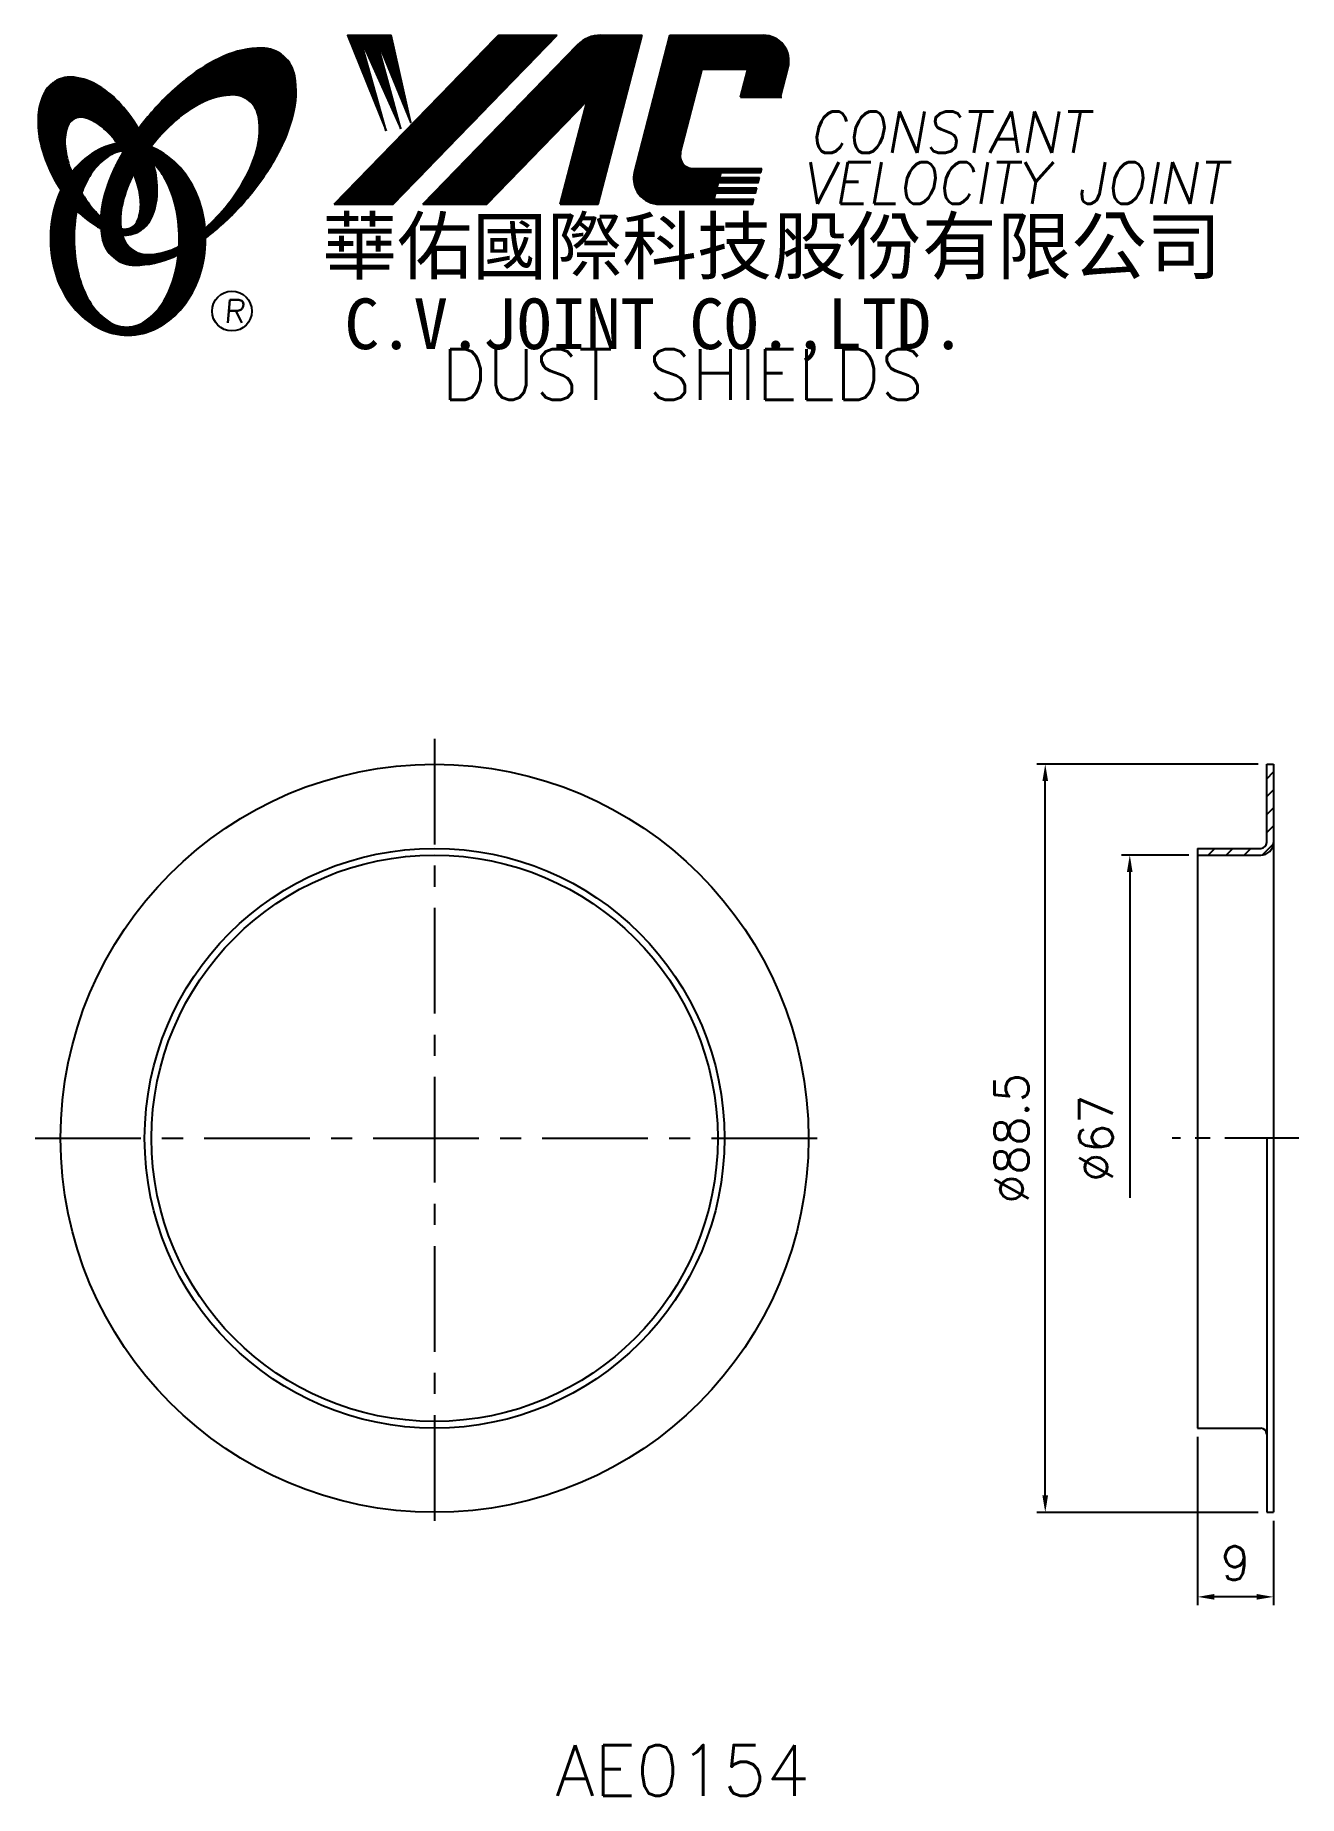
# Model space of a CAD drawing. Extents: x 110 to 260, y -1 to 207.
import ezdxf
from ezdxf.enums import TextEntityAlignment as Align

# ---------------------------------------------------------------- set-up
doc = ezdxf.new("R2010")
doc.units = 0
doc.header["$LTSCALE"] = 10
doc.header["$MEASUREMENT"] = 0
doc.linetypes.add('CENTER', pattern=[2, 1.25, -0.25, 0.25, -0.25])
doc.layers.get('0').update_dxf_attribs({"linetype": 'CONTINUOUS'})
doc.layers.get('DEFPOINTS').update_dxf_attribs({"linetype": 'CONTINUOUS'})
doc.layers.add('4', color=4, linetype='CONTINUOUS')
doc.styles.add('CHINA', font='KAIU.TTF')
doc.styles.add('ITALICC', font='simplex.shx')
doc.dimstyles.new('STANDARD$0', dxfattribs={"dimtxt": 4, "dimasz": 2, "dimexe": 1, "dimexo": 1, "dimgap": 2, "dimtad": 1, "dimdec": 4, "dimzin": 10, "dimtxsty": 'ITALICC', "dimcen": 2, "dimclrd": 5, "dimclre": 5, "dimclrt": 18, "dimaunit": 1, "dimazin": 3, "dimtp": 0.1, "dimtfac": 0.7, "dimtdec": 4, "dimtmove": 0, "dimatfit": 3, "dimtolj": 1, "dimtzin": 10})
pattern_1 = [(45, (180.372441, -36.857549), (-0.00727476112, 0.00727476112), [])]
pattern_2 = [(45, (11.781896, -0.553139), (-0.00883883476, 0.00883883476), [])]

# ---------------------------------------------------------------- blocks, each defined once
blk = doc.blocks.new('*D14')
at = {"color": 5, "linetype": 'BYBLOCK'}
for p, q in [((255.19, 120.63), (228.99, 120.63)), ((229.99, 34.13), (229.99, 118.63)), ((255.19, 32.13), (228.99, 32.13))]:
    blk.add_line(p, q, dxfattribs=at)
for points in [[(229.65, 118.63), (230.32, 118.63), (229.99, 120.63)], [(229.65, 34.13), (230.32, 34.13), (229.99, 32.13)]]:
    blk.add_solid(points, dxfattribs=at)
at = {"layer": 'DEFPOINTS', "color": 0, "linetype": 'BYBLOCK'}
for p in [(229.99, 120.63), (256.19, 120.63), (256.19, 32.13)]:
    blk.add_point(p, dxfattribs=at)
at = {"color": 18, "linetype": 'BYBLOCK', "insert": (225.99, 76.38), "char_height": 4, "attachment_point": 5, "rotation": 90, "style": 'ITALICC'}
blk.add_mtext('\\A1;∅88.5', dxfattribs=at)
blk = doc.blocks.new('*D15')
at = {"color": 5, "linetype": 'BYBLOCK'}
for p, q in [((246.99, 109.88), (238.99, 109.88)), ((239.99, 107.88), (239.99, 69.34))]:
    blk.add_line(p, q, dxfattribs=at)
blk.add_solid([(239.65, 107.88), (240.32, 107.88), (239.99, 109.88)], dxfattribs=at)
at = {"layer": 'DEFPOINTS', "color": 0, "linetype": 'BYBLOCK'}
for p in [(239.99, 109.88), (247.99, 109.88), (247.99, 42.88)]:
    blk.add_point(p, dxfattribs=at)
at = {"color": 18, "linetype": 'BYBLOCK', "insert": (235.99, 76.38), "char_height": 4, "attachment_point": 5, "rotation": 90, "style": 'ITALICC'}
blk.add_mtext('\\A1;∅67', dxfattribs=at)
blk = doc.blocks.new('*D16')
at = {"color": 5, "linetype": 'BYBLOCK'}
for p, q in [((247.99, 41.08), (247.99, 21.13)), ((256.99, 31.13), (256.99, 21.13)), ((254.99, 22.13), (249.99, 22.13))]:
    blk.add_line(p, q, dxfattribs=at)
for points in [[(249.99, 22.47), (249.99, 21.8), (247.99, 22.13)], [(254.99, 22.47), (254.99, 21.8), (256.99, 22.13)]]:
    blk.add_solid(points, dxfattribs=at)
at = {"layer": 'DEFPOINTS', "color": 0, "linetype": 'BYBLOCK'}
for p in [(247.99, 42.08), (256.99, 32.13), (247.99, 22.13)]:
    blk.add_point(p, dxfattribs=at)
at = {"color": 18, "linetype": 'BYBLOCK', "insert": (252.49, 26.13), "char_height": 4, "attachment_point": 5, "style": 'ITALICC'}
blk.add_mtext('\\A1;9', dxfattribs=at)

msp = doc.modelspace()

# ---------------------------------------------------------------- hatches: boundary and pattern name
at = {"layer": '4', "linetype": 'CONTINUOUS'}
h = msp.add_hatch(dxfattribs=at)
h.set_pattern_fill('ANSI31', color=5, scale=0.1, style=0)
h.set_pattern_definition(pattern_2)
h.paths.add_polyline_path([(172.2406, 206.87784), (165.28329, 206.87784), (145.86669, 186.87408), (152.82399, 186.87408)])
h.paths.add_polyline_path([(175.78749, 199.11227), (172.60712, 186.87408), (177.0881, 186.87408), (182.28654, 206.87784), (177.38981, 206.87784, 0.202785967), (174.65574, 205.72143), (156.36161, 186.87408), (163.90852, 186.87408)])
h.paths.add_polyline_path([(189.4146, 202.87943), (194.80832, 202.87943), (193.9393, 199.53541), (198.65612, 199.53541), (199.57284, 203.06298, 0.490800957), (196.62264, 206.87784), (185.58832, 206.87784), (181.38127, 190.68895, 0.490800957), (184.33147, 186.87408), (195.36578, 186.87408), (195.52023, 187.4684), (190.80341, 187.4684), (190.99678, 188.21248), (195.7136, 188.21248), (195.87215, 188.82262), (191.15533, 188.82262), (191.31658, 189.44309), (196.0334, 189.44309), (196.18958, 190.04408), (191.47276, 190.04408), (191.62956, 190.64746), (196.34638, 190.64746), (196.46311, 191.09665), (188.32336, 191.09665, -0.490800957), (186.84826, 193.00408)])
h = msp.add_hatch(dxfattribs=at)
h.set_pattern_fill('ANSI31', color=1, scale=0.1, style=0)
h.set_pattern_definition(pattern_2)
h.paths.add_polyline_path([(152.59866, 206.87784), (147.42134, 206.87784), (151.9921, 195.57411), (148.92616, 206.53209), (153.7609, 195.80976), (150.81289, 206.53209), (154.94011, 196.51673)])
h = msp.add_hatch(dxfattribs=at)
h.set_pattern_fill('ANSI31', color=5, scale=0.082305, style=0)
h.set_pattern_definition([(45, (11.781896, -0.553139), (-0.00727476112, 0.00727476112), [])])
h.paths.add_polyline_path([(133.81737, 199.81537, -0.172879177), (135.75884, 199.1568, -0.172879177), (136.84613, 197.41875, -0.104527385), (136.87391, 194.09056, -0.065680101), (135.70438, 190.6886, -0.051823203), (133.26397, 186.84621, -0.044272532), (130.58899, 184.01988, -0.020203161), (130.64258, 182.88196, 0.006517006), (131.04713, 183.19403, 0.049863361), (135.60055, 187.6071, 0.049863361), (139.19019, 192.83426, 0.063682799), (141.01123, 197.46161, 0.103597411), (141.20053, 202.04558, 0.177892575), (139.85192, 204.41586, 0.177892575), (137.28953, 205.34918, 0.103597411), (132.80173, 204.39614, 0.063682799), (128.54399, 201.82706, 0.049863361), (123.99057, 197.414, 0.016070017), (122.71987, 195.80769, -0.007061632), (122.96715, 195.37066, -0.031648676), (123.91974, 193.33408, -0.008069351), (124.35164, 193.89839, -0.051823203), (127.53002, 197.15685, -0.065680101), (130.57195, 199.0772, -0.104527385)])
h.paths.add_polyline_path([(120.7417, 186.65405, -0.065680101), (121.91123, 190.056, -0.006063428), (122.15517, 190.53102, 0.027613469), (121.42833, 192.11909, 0.017011252), (120.89491, 193.05406, 0.007829282), (120.40093, 192.18684, 0.063682799), (118.57989, 187.55949, 0.103597411), (118.39059, 182.97552, 0.177892575), (119.73919, 180.60524, 0.177892575), (122.30158, 179.67191, 0.103597411), (126.78938, 180.62496, 0.008811776), (127.41635, 180.91504, 0.013922709), (127.49367, 181.88485, -0.009086703), (127.04366, 181.6674, -0.104527385), (123.79824, 180.92924, -0.172879177), (121.85677, 181.5878, -0.172879177), (120.76947, 183.32586, -0.104527385)])
h = msp.add_hatch(dxfattribs=at)
h.set_pattern_fill('ANSI31', color=3, scale=0.082305, style=0)
h.set_pattern_definition(pattern_1)
h.paths.add_polyline_path([(118.02086, 200.8662, 0.106488277), (115.07898, 201.90477, 0.158297415), (112.98878, 201.50973, 0.158297415), (111.52945, 199.96204, 0.106488277), (110.81864, 196.92427, 0.071723199), (111.23669, 193.61132, 0.058080454), (112.78167, 189.79593, 0.058080454), (115.16272, 186.43814, 0.071723199), (117.72796, 184.30039, 0.020895977), (118.26814, 183.9984, -0.030777155), (118.25224, 185.37462, -0.042059526), (117.15588, 186.53738, -0.04691039), (115.53671, 189.01853, -0.04691039), (114.40843, 191.75801, -0.060581117), (114.00633, 194.02008, -0.10187153), (114.31795, 196.10828, -0.185892489), (115.09804, 196.99992, -0.185892489), (116.27469, 197.13804, -0.10187153), (118.17234, 196.21251, -0.060581117), (119.80917, 194.60024, -0.04691039), (121.42833, 192.11909, -0.04691039), (122.55661, 189.3796, -0.060581117), (122.95871, 187.11753, -0.10187153), (122.64709, 185.02933, -0.185892489), (121.867, 184.13769, -0.185892489), (120.69036, 183.99957, -0.002013383), (120.64956, 184.0102, 0.021593804), (120.76947, 183.32586, 0.006477741), (120.78748, 183.24882, 0.14950097), (122.76003, 183.65686, 0.158297415), (124.21937, 185.20455, 0.106488277), (124.93018, 188.24231, 0.071723199), (124.51213, 191.55527, 0.058080454), (122.96715, 195.37066, 0.058080454), (120.5861, 198.72845, 0.071723199)])
h = msp.add_hatch(dxfattribs=at)
h.set_pattern_fill('ANSI31', color=1, scale=0.082305, style=0)
h.set_pattern_definition(pattern_1)
h.paths.add_polyline_path([(119.11449, 192.54275, -0.120168026), (120.80628, 193.19614, 0.016865385), (120.20652, 194.07888, 0.076648372), (118.05029, 193.35996, 0.104809576), (114.96584, 190.84686, 0.005838257), (114.79889, 190.63466, 0.028089978), (115.53671, 189.01853, 0.014237292), (115.97884, 188.23348, -0.045767751), (116.90402, 190.17032, -0.106890197)])
h.paths.add_polyline_path([(115.08312, 182.78813, -0.048711043), (115.41322, 186.16847, -0.007865741), (115.16272, 186.43814, -0.037695478), (113.52684, 188.5569, 0.03042545), (113.00151, 187.25292, 0.080710289), (112.27608, 182.78813, 0.080710289), (113.00151, 178.32334, 0.089265679), (114.96584, 174.7294, 0.104809576), (118.05029, 172.2163, 0.11926607), (121.45948, 171.39137, 0.11926607), (124.86868, 172.2163, 0.104809576), (127.95313, 174.7294, 0.089265679), (129.91745, 178.32334, 0.080710289), (130.64289, 182.78813, 0.080710289), (129.91745, 187.25292, 0.089265679), (127.95313, 190.84686, 0.104809576), (124.86868, 193.35996, 0.025513357), (124.17544, 193.67271, 0.004818181), (123.91974, 193.33408, -0.023722145), (124.46095, 191.73733, -0.065307489), (125.69613, 190.17032, -0.073950765), (127.00858, 186.9726, -0.060532391), (127.51704, 182.78813, -0.060532391), (127.00858, 178.60367, -0.073950765), (125.69613, 175.40594, -0.106890197), (123.48567, 173.03351, -0.153118262), (121.30008, 172.34814, -0.153118262), (119.11449, 173.03351, -0.106890197), (116.90402, 175.40594, -0.073950765), (115.59157, 178.60367, -0.060532391)])
h = msp.add_hatch(dxfattribs=at)
h.set_pattern_fill('ANSI31', color=5, scale=12, style=0)
h.set_pattern_definition([(45, (16.3112, 6.3287), (-1.06066, 1.06066), [])])
h.paths.add_polyline_path([(256.18581, 111.38375, -0.414213562), (255.48581, 110.68375), (247.98581, 110.68375), (247.98581, 109.88375), (255.48581, 109.88375, 0.414213562), (256.98581, 111.38375), (256.98581, 120.63375), (256.18581, 120.63375)])

# ---------------------------------------------------------------- linework, layer by layer
at = {"layer": '4', "color": 5, "linetype": 'CONTINUOUS'}
for p, q in [((145.86669, 186.87408), (165.28329, 206.87784)), ((152.82399, 186.87408), (172.2406, 206.87784)), ((165.28329, 206.87784), (172.2406, 206.87784)), ((177.0881, 186.87408), (182.28654, 206.87784)), ((177.38981, 206.87784), (182.28654, 206.87784)), ((181.38127, 190.68895), (185.58832, 206.87784)), ((185.58832, 206.87784), (196.62264, 206.87784)), ((156.36161, 186.87408), (174.65574, 205.72143)), ((186.84826, 193.00408), (189.4146, 202.87943)), ((189.4146, 202.87943), (194.80832, 202.87943)), ((193.9393, 199.53541), (194.80832, 202.87943)), ((198.65612, 199.53541), (199.57284, 203.06298)), ((163.90852, 186.87408), (175.78749, 199.11227)), ((172.60712, 186.87408), (175.78749, 199.11227)), ((193.9393, 199.53541), (198.80655, 199.53541)), ((188.32336, 191.09665), (196.46311, 191.09665)), ((191.47276, 190.04408), (191.62956, 190.64746)), ((191.47276, 190.04408), (196.18958, 190.04408)), ((191.62956, 190.64746), (196.34638, 190.64746)), ((196.0334, 189.44309), (196.18958, 190.04408)), ((196.34638, 190.64746), (196.46311, 191.09665)), ((190.80341, 187.4684), (190.99678, 188.21248)), ((190.80341, 187.4684), (195.52023, 187.4684)), ((190.99678, 188.21248), (195.7136, 188.21248)), ((191.15533, 188.82262), (191.31658, 189.44309)), ((191.15533, 188.82262), (195.87215, 188.82262)), ((191.31658, 189.44309), (196.0334, 189.44309)), ((195.36578, 186.87408), (195.52023, 187.4684)), ((195.7136, 188.21248), (195.87215, 188.82262)), ((145.86669, 186.87408), (152.82399, 186.87408)), ((156.36161, 186.87408), (163.90852, 186.87408)), ((172.60712, 186.87408), (177.0881, 186.87408)), ((184.33147, 186.87408), (195.36578, 186.87408))]:
    msp.add_line(p, q, dxfattribs=at)
at = {"layer": '4', "color": 1, "linetype": 'CONTINUOUS'}
for p, q in [((147.42134, 206.87784), (151.9921, 195.57411)), ((147.42134, 206.87784), (152.59866, 206.87784)), ((148.92616, 206.53209), (153.7609, 195.80976)), ((151.9921, 195.57411), (148.92616, 206.53209)), ((150.81289, 206.53209), (154.94011, 196.51673)), ((153.7609, 195.80976), (150.81289, 206.53209)), ((154.94011, 196.51673), (152.59866, 206.87784))]:
    msp.add_line(p, q, dxfattribs=at)
at = {"layer": '4', "color": 5, "linetype": 'CENTER'}
for p, q in [((157.73585, 123.63375), (157.73585, 29.13375)), ((110.48585, 76.38375), (204.98585, 76.38375))]:
    msp.add_line(p, q, dxfattribs=at)
at = {"layer": '4', "color": 7, "linetype": 'CONTINUOUS'}
for p, q in [((256.18581, 111.38375), (256.18581, 120.63375)), ((256.18581, 120.63375), (256.98581, 120.63375)), ((256.98581, 120.63375), (256.98581, 32.13375)), ((247.98581, 110.68375), (247.98581, 42.08375)), ((247.98581, 110.68375), (255.48581, 110.68375)), ((247.98581, 109.88375), (255.48581, 109.88375)), ((256.18581, 76.38375), (256.18581, 32.13375)), ((247.98581, 42.08375), (255.48581, 42.08375)), ((256.18581, 32.13375), (256.98581, 32.13375))]:
    msp.add_line(p, q, dxfattribs=at)
at = {"layer": '4', "color": 5, "linetype": 'CENTER', "ltscale": 0.7}
msp.add_line((259.98581, 76.38375), (244.98581, 76.38375), dxfattribs=at)
at = {"layer": '4', "color": 5, "linetype": 'CONTINUOUS'}
for points in [[(130.64258, 182.88196, 0.006517006), (131.04713, 183.19403, 0.049863361), (135.60055, 187.6071, 0.049863361), (139.19019, 192.83426, 0.063682799), (141.01123, 197.46161, 0.103597411), (141.20053, 202.04558, 0.177892575), (139.85192, 204.41586, 0.177892575), (137.28953, 205.34918, 0.103597411), (132.80173, 204.39614, 0.063682799), (128.54399, 201.82706, 0.049863361), (123.99057, 197.414, 0.016070017), (122.71987, 195.80769)], [(130.58899, 184.01988, 0.044272532), (133.26397, 186.84621, 0.051823203), (135.70438, 190.6886, 0.065680101), (136.87391, 194.09056, 0.104527385), (136.84613, 197.41875, 0.172879177), (135.75884, 199.1568, 0.172879177), (133.81737, 199.81537, 0.104527385), (130.57195, 199.0772, 0.065680101), (127.53002, 197.15685, 0.051823203), (124.35164, 193.89839, 0.008069351), (123.91974, 193.33408)], [(120.89491, 193.05406, 0.007829282), (120.40093, 192.18684, 0.063682799), (118.57989, 187.55949, 0.103597411), (118.39059, 182.97552, 0.177892575), (119.73919, 180.60524, 0.177892575), (122.30158, 179.67191, 0.103597411), (126.78938, 180.62496, 0.008811776), (127.41635, 180.91504, 0.008811776)], [(122.15517, 190.53102, 0.006063428), (121.91123, 190.056, 0.065680101), (120.7417, 186.65405, 0.104527385), (120.76947, 183.32586, 0.172879177), (121.85677, 181.5878, 0.172879177), (123.79824, 180.92924, 0.104527385), (127.04366, 181.6674, 0.009086703), (127.49367, 181.88485, 0.009086703)]]:
    msp.add_lwpolyline(points, format="xyb", dxfattribs=at)
at = {"layer": '4', "color": 3, "linetype": 'CONTINUOUS'}
for points in [[(120.78748, 183.24882, 0.14950097), (122.76003, 183.65686, 0.158297415), (124.21937, 185.20455, 0.106488277), (124.93018, 188.24231, 0.071723199), (124.51213, 191.55527, 0.058080454), (122.96715, 195.37066, 0.058080454), (120.5861, 198.72845, 0.071723199), (118.02086, 200.8662, 0.106488277), (115.07898, 201.90477, 0.158297415), (112.98878, 201.50973, 0.158297415), (111.52945, 199.96204, 0.106488277), (110.81864, 196.92427, 0.071723199), (111.23669, 193.61132, 0.058080454), (112.78167, 189.79593, 0.058080454), (115.16272, 186.43814, 0.071723199), (117.72796, 184.30039, 0.020895977), (118.26814, 183.9984, 0.020895977)], [(120.64956, 184.0102, 0.002013383), (120.69036, 183.99957, 0.185892489), (121.867, 184.13769, 0.185892489), (122.64709, 185.02933, 0.10187153), (122.95871, 187.11753, 0.060581117), (122.55661, 189.3796, 0.04691039), (121.42833, 192.11909, 0.04691039), (119.80917, 194.60024, 0.060581117), (118.17234, 196.21251, 0.10187153), (116.27469, 197.13804, 0.185892489), (115.09804, 196.99992, 0.185892489), (114.31795, 196.10828, 0.10187153), (114.00633, 194.02008, 0.060581117), (114.40843, 191.75801, 0.04691039), (115.53671, 189.01853, 0.04691039), (117.15588, 186.53738, 0.042059526), (118.25224, 185.37462, 0.042059526)]]:
    msp.add_lwpolyline(points, format="xyb", dxfattribs=at)
at = {"layer": '4', "color": 1, "linetype": 'CONTINUOUS'}
for points in [[(120.20652, 194.07888, 0.076648372), (118.05029, 193.35996, 0.104809576), (114.96584, 190.84686, 0.005838257), (114.79889, 190.63466, 0.005838257)], [(113.52684, 188.5569, 0.03042545), (113.00151, 187.25292, 0.080710289), (112.27608, 182.78813, 0.080710289), (113.00151, 178.32334, 0.089265679), (114.96584, 174.7294, 0.104809576), (118.05029, 172.2163, 0.11926607), (121.45948, 171.39137, 0.11926607), (124.86868, 172.2163, 0.104809576), (127.95313, 174.7294, 0.089265679), (129.91745, 178.32334, 0.080710289), (130.64289, 182.78813, 0.080710289), (129.91745, 187.25292, 0.089265679), (127.95313, 190.84686, 0.104809576), (124.86868, 193.35996, 0.025513357), (124.17544, 193.67271, 0.025513357)], [(115.41322, 186.16847, 0.048711043), (115.08312, 182.78813, 0.060532391), (115.59157, 178.60367, 0.073950765), (116.90402, 175.40594, 0.106890197), (119.11449, 173.03351, 0.153118262), (121.30008, 172.34814, 0.153118262), (123.48567, 173.03351, 0.106890197), (125.69613, 175.40594, 0.073950765), (127.00858, 178.60367, 0.060532391), (127.51704, 182.78813, 0.060532391), (127.00858, 186.9726, 0.073950765), (125.69613, 190.17032, 0.065307489), (124.46095, 191.73733)], [(120.80628, 193.19614, 0.120168026), (119.11449, 192.54275, 0.106890197), (116.90402, 190.17032, 0.045767751), (115.97884, 188.23348, 0.045767751)]]:
    msp.add_lwpolyline(points, format="xyb", dxfattribs=at)
at = {"layer": '4', "color": 5, "linetype": 'CONTINUOUS'}
msp.add_circle((133.76372, 174.24241), 2.35282, dxfattribs=at)
at = {"layer": '4', "color": 7, "linetype": 'CONTINUOUS'}
for radius in [44.25, 34.3, 33.5]:
    msp.add_circle((157.73585, 76.38375), radius, dxfattribs=at)
at = {"layer": '4', "color": 5, "linetype": 'CONTINUOUS'}
for centre, radius, start, end in [((177.38981, 203.0676), 3.81024, 90, 135.8533387), ((196.62264, 203.82965), 3.04819, 345.4326059, 90), ((188.32336, 192.62075), 1.5241, 165.4326059, 270), ((184.33147, 189.92228), 3.04819, 165.4326059, 270)]:
    msp.add_arc(centre, radius, start, end, dxfattribs=at)
at = {"layer": '4', "color": 7, "linetype": 'CONTINUOUS'}
for centre, radius, start, end in [((255.48581, 111.38375), 1.5, 270, 360), ((255.48581, 111.38375), 0.7, 270, 0), ((255.48581, 41.38375), 0.7, 0, 90)]:
    msp.add_arc(centre, radius, start, end, dxfattribs=at)

# ---------------------------------------------------------------- texts
at = {"layer": '4', "color": 5, "linetype": 'CONTINUOUS', "style": 'ITALICC'}
for s, height, oblique, p in [('CONSTANT', 4.9, 10, (202.0155, 192.94455)), ('VELOCITY JOINT', 4.9, 10, (201.13727, 186.94917)), ('R', 2.75625, 5, (132.80504, 172.83281))]:
    msp.add_text(s, height=height, dxfattribs=dict(at, oblique=oblique)).set_placement(p)
at = {"layer": '4', "color": 7, "linetype": 'CONTINUOUS', "style": 'CHINA'}
for s, height, p in [('華佑國際科技股份有限公司', 6.5, (144.45333, 178.68424)), ('C.V.JOINT CO.,LTD.', 6, (147.08197, 169.73802))]:
    msp.add_text(s, height=height, dxfattribs=at).set_placement(p)
at = {"layer": '4', "color": 18, "linetype": 'CONTINUOUS', "style": 'ITALICC'}
for s, p in [('DUST SHIELDS', (187.08469, 163.7452)), ('AE0154', (187.08469, -1.40219))]:
    msp.add_text(s, height=6, dxfattribs=at).set_placement(p, align=Align.CENTER)

# ---------------------------------------------------------------- dimensions: what is measured, and where the dimension line sits
at = {"layer": '4', "color": 7, "linetype": 'CONTINUOUS'}
dim = msp.add_linear_dim(base=(229.9859, 120.63375), p1=(256.18581, 32.13375), p2=(256.18581, 120.63375), angle=90, text='%%C88.5', dimstyle='STANDARD$0', dxfattribs=at)
dim.commit()
dim.dimension.update_dxf_attribs({"geometry": '*D14', "text_midpoint": (225.9859, 76.38375)})
dim = msp.add_linear_dim(base=(239.98587, 109.88375), p1=(247.98581, 42.88375), p2=(247.98581, 109.88375), angle=90, text='%%C67', dimstyle='STANDARD$0', override={"dimcen": -2, "dimse1": 1, "dimsd1": 1}, dxfattribs=at)
dim.commit()
dim.dimension.update_dxf_attribs({"geometry": '*D15', "text_midpoint": (235.98587, 76.38375)})
dim = msp.add_linear_dim(base=(247.98581, 22.13373), p1=(256.98581, 32.13375), p2=(247.98581, 42.08375), text='9', dimstyle='STANDARD$0', dxfattribs=at)
dim.commit()
dim.dimension.update_dxf_attribs({"geometry": '*D16', "text_midpoint": (252.48581, 26.13373)})

doc.saveas('drawing.dxf')
